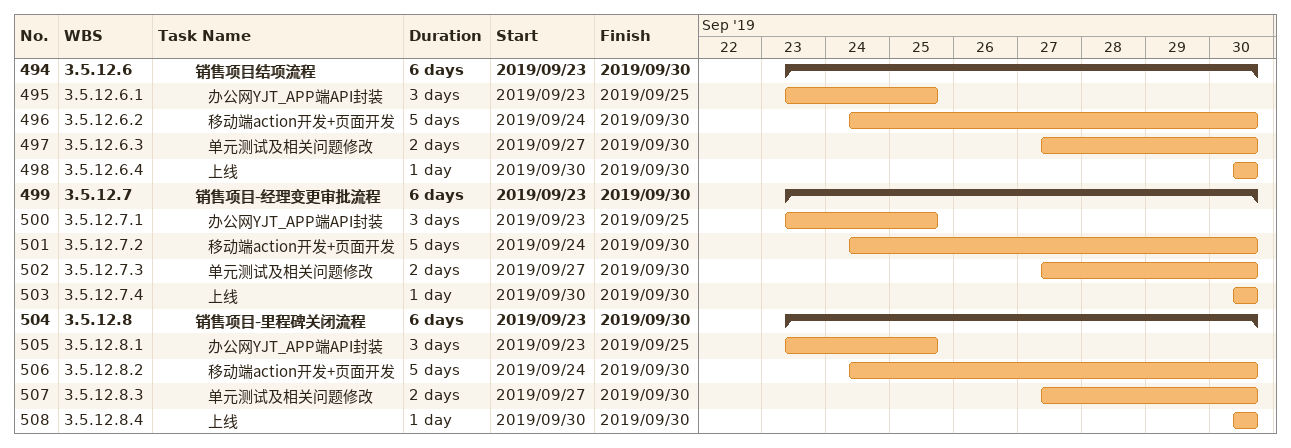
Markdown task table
| ID | WBS | Task | Duration | Start | Finish |
|---|---|---|---|---|---|
| 494 | 3.5.12.6 | **销售项目结项流程** | 6d | 2019-09-23 | 2019-09-30 |
| 495 | 3.5.12.6.1 | 办公网YJT_APP端API封装 | 3d | 2019-09-23 | 2019-09-25 |
| 496 | 3.5.12.6.2 | 移动端action开发+页面开发 | 5d | 2019-09-24 | 2019-09-30 |
| 497 | 3.5.12.6.3 | 单元测试及相关问题修改 | 2d | 2019-09-27 | 2019-09-30 |
| 498 | 3.5.12.6.4 | 上线 | 1d | 2019-09-30 | 2019-09-30 |
| 499 | 3.5.12.7 | **销售项目-经理变更审批流程** | 6d | 2019-09-23 | 2019-09-30 |
| 500 | 3.5.12.7.1 | 办公网YJT_APP端API封装 | 3d | 2019-09-23 | 2019-09-25 |
| 501 | 3.5.12.7.2 | 移动端action开发+页面开发 | 5d | 2019-09-24 | 2019-09-30 |
| 502 | 3.5.12.7.3 | 单元测试及相关问题修改 | 2d | 2019-09-27 | 2019-09-30 |
| 503 | 3.5.12.7.4 | 上线 | 1d | 2019-09-30 | 2019-09-30 |
| 504 | 3.5.12.8 | **销售项目-里程碑关闭流程** | 6d | 2019-09-23 | 2019-09-30 |
| 505 | 3.5.12.8.1 | 办公网YJT_APP端API封装 | 3d | 2019-09-23 | 2019-09-25 |
| 506 | 3.5.12.8.2 | 移动端action开发+页面开发 | 5d | 2019-09-24 | 2019-09-30 |
| 507 | 3.5.12.8.3 | 单元测试及相关问题修改 | 2d | 2019-09-27 | 2019-09-30 |
| 508 | 3.5.12.8.4 | 上线 | 1d | 2019-09-30 | 2019-09-30 |
